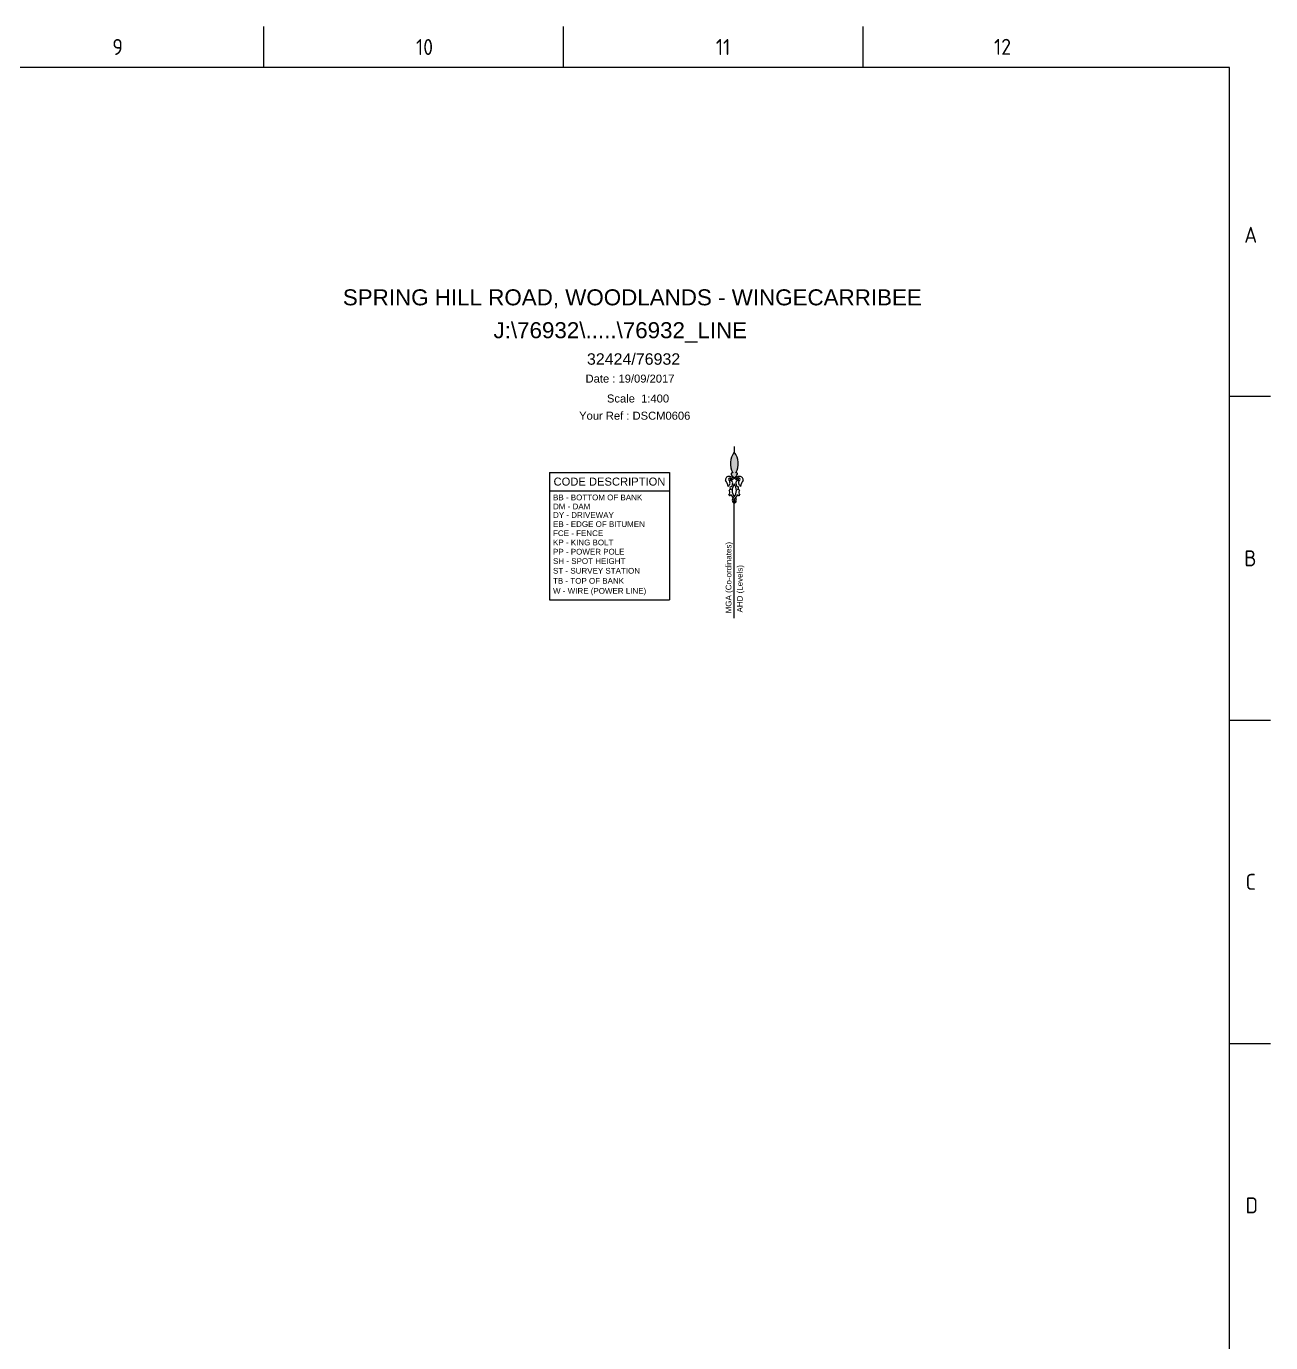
# Paper-space layout 'Survey' of a CAD drawing. Header units: metres, sheet in millimetres. Extents: x -21 to 813, y -3 to 583.
# Drawn here: x 540.8 to 812.8, y 295.5 to 583.4 of the extents above; entities that cross this region are included whole.
import ezdxf
from ezdxf.enums import TextEntityAlignment as Align

# ---------------------------------------------------------------- set-up
doc = ezdxf.new("R2010")
doc.units = ezdxf.units.M
doc.layers.get('0').update_dxf_attribs({"color": 6})
doc.layers.add('Notes', color=7, linetype='Continuous')
doc.layers.add('SupportsUG_SP_EXT', color=7, linetype='Continuous')
doc.styles.add('ARIAL', font='arial.ttf', dxfattribs={"height": 2})
doc.styles.add('iecISOCP', font='isocp.shx')
doc.styles.get("Standard").update_dxf_attribs({"font": 'arial.ttf'})

# ---------------------------------------------------------------- blocks, each defined once
blk = doc.blocks.new('A1_FRAME_TITLE')
at = {"layer": 'Notes', "linetype": 'Continuous'}
for p, q in [((613.21, 574.39), (613.21, 583.39)), ((678.72, 574.39), (678.72, 583.39)), ((744.23, 574.39), (744.23, 583.39)), ((833.35, 502.43), (824.35, 502.43)), ((824.37, 431.68), (833.35, 431.68)), ((824.35, 360.93), (833.35, 360.93))]:
    blk.add_line(p, q, dxfattribs=at)
at = {"layer": 'Notes', "color": 3, "linetype": 'Continuous'}
blk.add_line((824.37, 5.97), (824.37, 574.39), dxfattribs=at)
at = {"layer": 'Notes', "color": 3, "linetype": 'Continuous', "flags": 128}
blk.add_lwpolyline([(824.37, 574.39), (149.5, 574.39)], dxfattribs=at)
blk.add_attdef('DRAFT_NUM', (29.9, 23.29), '', height=2.5, rotation=90)
at = {"layer": 'Notes', "color": 7, "style": 'iecISOCP'}
for s, p in [('9', (580.11, 577.12)), ('10', (646.5, 577.12)), ('11', (712.06, 577.12)), ('12', (772.87, 577.16)), ('A', (827.58, 536.06)), ('B', (827.58, 465.31)), ('C', (827.87, 394.56)), ('D', (827.87, 323.81))]:
    blk.add_text(s, height=3.5, dxfattribs=at).set_placement(p)
at = {"layer": 'Notes', "color": 7, "style": 'iecISOCP', "flags": 8}
blk.add_attdef('VERSION_NO', text='', height=2.5, rotation=90, dxfattribs=at).set_placement((302.04, 43.81), align=Align.MIDDLE_CENTER)
at = {"layer": 'Notes', "color": 7, "style": 'iecISOCP'}
for tag, p in [('CAP_NO', (513.19, 43.46)), ('IE_NUM', (513.05, 37.81)), ('REF_No_1', (335.24, 32.31)), ('REF_1', (362.52, 32.31)), ('HV_SWITCH', (513.46, 32.16)), ('GEN_WO', (441.71, 31.76)), ('REF_No_2', (335.24, 26.31)), ('REF_2', (362.52, 26.31)), ('OH_WO', (441.71, 25.81)), ('UBD_REF', (513.05, 25.83)), ('REF_No_3', (335.24, 20.31)), ('REF_3', (362.52, 20.31)), ('UG_WO', (441.71, 20.05)), ('GIS_MAP_No', (513.05, 20.04)), ('REF_No_4', (335.24, 14.31)), ('REF_4', (362.52, 14.31)), ('SUB_WO', (441.71, 13.81)), ('HV_OP_DIAG', (513.33, 14.2)), ('LGA', (512.95, 7.78))]:
    blk.add_attdef(tag, p, '', height=2.5, dxfattribs=at)
at = {"layer": 'Notes', "style": 'iecISOCP'}
for tag, p in [('T1', (684.37, 39.47)), ('T2', (684.37, 34.35)), ('T3', (684.37, 28.92)), ('T4', (684.37, 23.66)), ('T5', (684.37, 18.23)), ('T6', (684.37, 12.97))]:
    blk.add_attdef(tag, text='', height=3.5, dxfattribs=at).set_placement(p, align=Align.CENTER)
at = {"layer": 'Notes', "color": 7, "style": 'iecISOCP'}
for tag, p in [('scale', (567.76, 33.27)), ('DRAWN', (567.76, 24.93)), ('DATE', (567.76, 16.88)), ('DESIGN', (605.62, 9.15)), ('CHD', (567.76, 8.37))]:
    blk.add_attdef(tag, text='', height=2.5, dxfattribs=at).set_placement(p, align=Align.CENTER)
at = {"layer": 'Notes', "color": 4, "style": 'iecISOCP'}
blk.add_attdef('NUM', text='', height=7, dxfattribs=at).set_placement((792.37, 20.12), align=Align.MIDDLE_CENTER)
at = {"layer": 'Notes', "color": 1, "style": 'iecISOCP'}
blk.add_attdef('REV', text='', height=5, dxfattribs=at).set_placement((820.05, 17.1), align=Align.CENTER)
at = {"layer": 'Notes', "color": 7, "style": 'iecISOCP'}
for tag, p in [('NS', (790.71, 8.12)), ('SHTS', (805.41, 8.12))]:
    blk.add_attdef(tag, text='', height=2.5, dxfattribs=at).set_placement(p, align=Align.MIDDLE)
at = {"layer": 'Notes', "style": 'iecISOCP'}
blk.add_attdef('ExportID', (9.08, 2.39), '', height=2.5, dxfattribs=at)
at = {"layer": 'Notes', "style": 'iecISOCP', "flags": 1}
for tag, p in [('ProjectType', (14.17, -26.8)), ('ProjectNumber', (23.56, -26.82)), ('DrawingNumber', (35.51, -26.8)), ('ProjectDescription', (47.56, -26.83)), ('ExportDate', (60.28, -26.79)), ('ExportUserName', (69.15, -26.8)), ('DesignerCompanyName', (81.48, -26.79)), ('ExportAreaOfInterest', (97.1, -26.81)), ('GIS_SUCCESS', (112, -26.78)), ('CAD_SUCCESS', (121.79, -26.78)), ('DEPOTCODE', (132.11, -26.88)), ('ExportCategories', (140.08, -26.8)), ('Comments', (154.38, -26.88))]:
    blk.add_attdef(tag, p, '', height=1, dxfattribs=at)
blk = doc.blocks.new('A$C6FB747EE')
for points in [[(3.2, 63.62, 0.90614), (2.7, 62.66, 0.10767), (3.85, 61.49, 0.10767), (5.01, 62.66, 0.90614), (4.51, 63.62, 0.311515), (3.85, 72.62, 0.311515)], [(3.85, 50.64, 0.430755), (3.85, 52.19, -0.000124), (3.85, 52.19, 0.430358)]]:
    blk.add_hatch(color=2).paths.add_polyline_path(points)
at = {"color": 2}
for p, q in [((3.85, 75.1), (3.85, 72.62)), ((3.85, 0), (3.85, 50.25))]:
    blk.add_line(p, q, dxfattribs=at)
for centre, radius, start, end in [((10.05, 67.65), 7.94, 141.2167, 210.42699), ((-2.34, 67.65), 7.94, 329.5656, 38.77589), ((2.99, 63.12), 0.545, 68.30559, 237.02951), ((4.71, 63.12), 0.545, 302.96308, 111.687), ((1.46, 60.62), 1.46, 91.92317, 195.19887), ((-3.72, 57.13), 4.88, 6.82903, 39.43137), ((0.31, 59.19), 1.68, 298.99408, 34.45546), ((1.96, 60.73), 0.652, 46.50208, 245.76141), ((1.34, 58.6), 3.47, 43.89345, 88.8986), ((1.89, 60.35), 0.287, 228.53758, 70.33143), ((2.82, 60.46), 0.852, 118.45185, 168.67018), ((1.79, 58.77), 1.36, 278.24299, 8.87905), ((2.41, 60.17), 1.04, 26.07514, 90.03339), ((2.99, 60.36), 0.436, 36.50576, 227.65293), ((5.96, 64.73), 3.86, 212.39227, 236.84466), ((2.27, 59.25), 0.902, 342.37125, 61.61493), ((7.72, 55.92), 4.81, 143.4504, 216.54219), ((-0.01, 55.92), 4.81, 323.4504, 36.54219), ((1.75, 64.73), 3.86, 303.14793, 327.60032), ((6.36, 58.6), 3.47, 91.09399, 136.09914), ((5.29, 60.17), 1.04, 89.9592, 153.91744), ((4.71, 60.36), 0.436, 312.33966, 143.48682), ((5.43, 59.25), 0.902, 118.37766, 197.62134), ((5.92, 58.77), 1.36, 171.11354, 261.7496), ((5.74, 60.73), 0.652, 294.23118, 133.49051), ((4.89, 60.46), 0.852, 11.3224, 61.54074), ((5.82, 60.35), 0.287, 109.66116, 311.45501), ((7.4, 59.19), 1.68, 145.53713, 240.99851), ((6.25, 60.62), 1.46, 344.79372, 88.06942), ((11.43, 57.13), 4.88, 140.56122, 173.16356), ((0.45, 54.97), 1.49, 310.46544, 37.54491), ((1.79, 54.42), 0.693, 237.24441, 335.1543), ((2.15, 55.86), 0.523, 49.81916, 178.79158), ((2.97, 57.16), 1.02, 164.98762, 241.73142), ((6.44, 55.61), 4.28, 200.18817, 223.21496), ((4.46, 51.66), 1.53, 113.47424, 246.59255), ((4.59, 51.41), 1.07, 133.47261, 226.59418), ((1.86, 55.17), 3.58, 303.73621, 343.14159), ((3.24, 51.66), 1.53, 293.40004, 40.44792), ((3.12, 51.41), 1.07, 313.39841, 46.51998), ((4.74, 57.16), 1.02, 298.26117, 15.00496), ((5.56, 55.86), 0.523, 1.20101, 130.17343), ((5.92, 54.42), 0.693, 204.83829, 302.74818), ((7.26, 54.97), 1.49, 142.44768, 229.52715)]:
    blk.add_arc(centre, radius, start, end, dxfattribs=at)

psp = doc.layouts.new('Survey')

# ---------------------------------------------------------------- linework, layer by layer
at = {"layer": 'Notes'}
for p, q in [((655.13, 485.85), (681.37, 485.85)), ((655.13, 485.85), (655.13, 457.99)), ((681.37, 485.85), (681.37, 457.99)), ((655.13, 481.78), (681.37, 481.78)), ((655.13, 457.99), (681.37, 457.99))]:
    psp.add_line(p, q, dxfattribs=at)

# ---------------------------------------------------------------- block references
at = {"layer": 'Notes', "xscale": 0.5, "yscale": 0.5, "zscale": 0.5}
psp.add_blockref('A$C6FB747EE', (693.61, 453.94), dxfattribs=at)
at = {"layer": 'SupportsUG_SP_EXT'}
psp.add_blockref('A1_FRAME_TITLE', (-20.55, 0), dxfattribs=at)

# ---------------------------------------------------------------- texts
at = {"layer": 'Notes'}
for s, height, p in [('SPRING HILL ROAD, WOODLANDS - WINGECARRIBEE', 3.5, (609.95, 522.38)), ('J:\\76932\\.....\\76932_LINE', 3.5, (642.89, 515.19)), ('32424/76932', 2.5, (663.32, 509.39)), ('Date : 19/09/2017', 1.75, (663.02, 505.48)), ('Scale  1:400', 1.75, (667.69, 501.13)), ('Your Ref : DSCM0606', 1.75, (661.61, 497.37)), ('CODE DESCRIPTION', 1.75, (656.02, 482.96))]:
    psp.add_text(s, height=height, dxfattribs=at).set_placement(p)
for s, p in [('BB - BOTTOM OF BANK', (655.91, 479.75)), ('DM - DAM', (655.91, 477.77)), ('DY - DRIVEWAY', (655.91, 475.9)), ('EB - EDGE OF BITUMEN', (655.91, 473.91)), ('FCE - FENCE', (655.91, 471.92)), ('KP - KING BOLT', (655.91, 469.9)), ('SH - SPOT HEIGHT', (655.91, 465.83)), ('PP - POWER POLE', (655.91, 467.88)), ('ST - SURVEY STATION', (655.91, 463.71)), ('W - WIRE (POWER LINE)', (655.91, 459.31)), ('TB - TOP OF BANK', (655.91, 461.5))]:
    psp.add_text(s, height=1.25, rotation=360, dxfattribs=at).set_placement(p)
at = {"layer": 'Notes', "style": 'ARIAL'}
for s, p in [('MGA (Co-ordinates)', (694.91, 455.02)), ('AHD (Levels)', (697.37, 455.21))]:
    psp.add_text(s, height=1.25, rotation=90.031, dxfattribs=at).set_placement(p)

doc.saveas('drawing.dxf')
